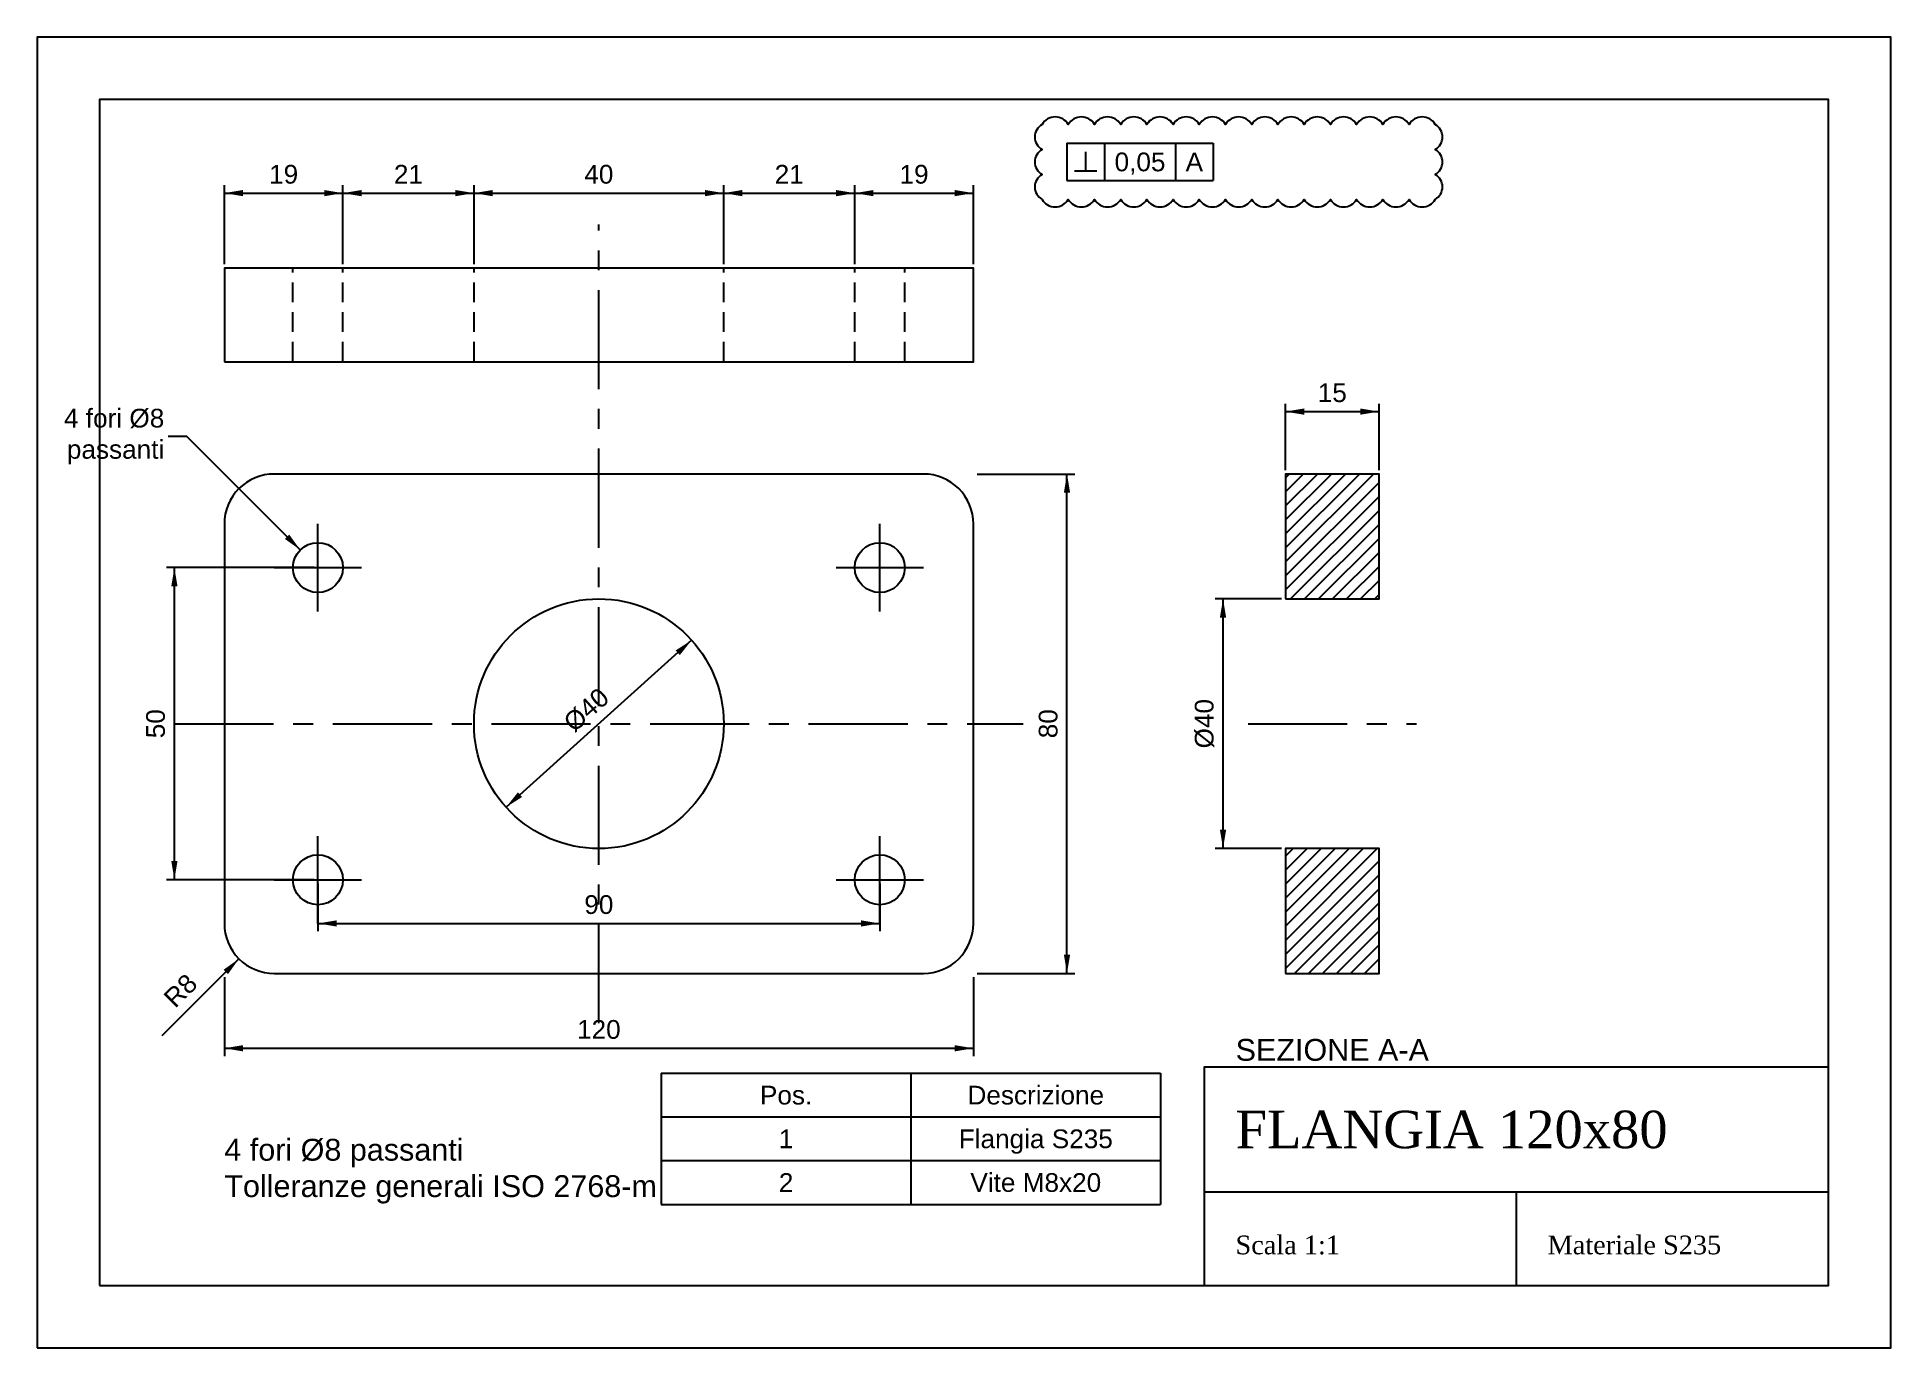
# Model space of a CAD drawing. Extents: x 0 to 297, y 0 to 210.
import ezdxf
from ezdxf.enums import TextEntityAlignment as Align

# ---------------------------------------------------------------- set-up
doc = ezdxf.new("R2010")
doc.units = 0
doc.header["$LTSCALE"] = 0.5
doc.linetypes.add('CENTER', pattern=[50.8, 31.75, -6.35, 6.35, -6.35])
doc.linetypes.add('HIDDEN', pattern=[9.525, 6.35, -3.175])
for name, color, linetype in [('ASSI', 1, 'CENTER'), ('CARTIGLIO', 7, 'Continuous'), ('NASCOSTE', 2, 'HIDDEN'), ('TESTI', 7, 'Continuous')]:
    doc.layers.add(name, color=color, linetype=linetype)
for name, color, linetype, true_color in [('CONTORNO', 2, 'Continuous', 0x00ffff), ('QUOTE', 1, 'Continuous', 0x00ff00), ('TRATTEGGI', 2, 'Continuous', 0x808080)]:
    doc.layers.add(name, color=color, linetype=linetype, true_color=true_color)
doc.styles.add('Cartiglio', font='times.ttf')
doc.styles.get("Standard").update_dxf_attribs({"font": 'arial.ttf'})
doc.dimstyles.new('ISO-25', dxfattribs={"dimtxt": 3, "dimasz": 3, "dimexe": 1.25, "dimexo": 0.625, "dimtad": 1, "dimdec": 1, "dimtxsty": 'Standard', "dimcen": 0.09, "dimadec": 0, "dimazin": 0, "dimtfac": 1, "dimtofl": 0, "dimtmove": 0, "dimatfit": 3, "dimfxl": 1, "dimarcsym": 0})

# ---------------------------------------------------------------- blocks, each defined once
blk = doc.blocks.new('FORO')
at = {"layer": 'CONTORNO'}
blk.add_circle((0, 0), 4, dxfattribs=at)
blk = doc.blocks.new('*D128')
at = {"layer": 'QUOTE', "color": 0}
for p, q in [((30, 59.375), (30, 46.75)), ((150, 59.375), (150, 46.75)), ((30, 48), (150, 48))]:
    blk.add_line(p, q, dxfattribs=at)
for points in [[(30, 48), (33, 47.5), (33, 48.5)], [(150, 48), (147, 48.5), (147, 47.5)]]:
    blk.add_solid(points, dxfattribs=at)
blk.add_text('120', height=3, dxfattribs=at).set_placement((90, 48.625), align=Align.BOTTOM_CENTER)
blk = doc.blocks.new('*D138')
at = {"layer": 'QUOTE', "color": 0}
for p, q in [((150.625, 140), (166.25, 140)), ((165, 60), (165, 140)), ((150.625, 60), (166.25, 60))]:
    blk.add_line(p, q, dxfattribs=at)
for points in [[(165, 140), (164.5, 137), (165.5, 137)], [(165, 60), (165.5, 63), (164.5, 63)]]:
    blk.add_solid(points, dxfattribs=at)
blk.add_text('80', height=3, rotation=90, dxfattribs=at).set_placement((164.375, 100), align=Align.BOTTOM_CENTER)
blk = doc.blocks.new('*D148')
at = {"layer": 'QUOTE', "color": 0}
for p, q in [((45, 74.375), (45, 66.75)), ((135, 74.375), (135, 66.75)), ((45, 68), (135, 68))]:
    blk.add_line(p, q, dxfattribs=at)
for points in [[(45, 68), (48, 67.5), (48, 68.5)], [(135, 68), (132, 68.5), (132, 67.5)]]:
    blk.add_solid(points, dxfattribs=at)
blk.add_text('90', height=3, dxfattribs=at).set_placement((90, 68.625), align=Align.BOTTOM_CENTER)
blk = doc.blocks.new('*D158')
at = {"layer": 'QUOTE', "color": 0}
for p, q in [((44.375, 125), (20.75, 125)), ((22, 75), (22, 125)), ((44.375, 75), (20.75, 75))]:
    blk.add_line(p, q, dxfattribs=at)
for points in [[(22, 125), (21.5, 122), (22.5, 122)], [(22, 75), (22.5, 78), (21.5, 78)]]:
    blk.add_solid(points, dxfattribs=at)
blk.add_text('50', height=3, rotation=90, dxfattribs=at).set_placement((21.375, 100), align=Align.BOTTOM_CENTER)
blk = doc.blocks.new('*D168')
at = {"layer": 'QUOTE', "color": 0}
for p, q in [((200, 140.625), (200, 151.25)), ((200, 150), (215, 150)), ((215, 140.625), (215, 151.25))]:
    blk.add_line(p, q, dxfattribs=at)
for points in [[(200, 150), (203, 149.5), (203, 150.5)], [(215, 150), (212, 150.5), (212, 149.5)]]:
    blk.add_solid(points, dxfattribs=at)
blk.add_text('15', height=3, dxfattribs=at).set_placement((207.5, 150.625), align=Align.BOTTOM_CENTER)
blk = doc.blocks.new('*D178')
at = {"layer": 'QUOTE', "color": 0}
for p, q in [((199.375, 120), (188.75, 120)), ((190, 80), (190, 120)), ((199.375, 80), (188.75, 80))]:
    blk.add_line(p, q, dxfattribs=at)
for points in [[(190, 120), (189.5, 117), (190.5, 117)], [(190, 80), (190.5, 83), (189.5, 83)]]:
    blk.add_solid(points, dxfattribs=at)
blk.add_text('Ø40', height=3, rotation=90, dxfattribs=at).set_placement((189.375, 100), align=Align.BOTTOM_CENTER)
blk = doc.blocks.new('*D186')
at = {"layer": 'QUOTE', "color": 0}
blk.add_line((104.87, 113.38), (75.13, 86.62), dxfattribs=at)
for points in [[(104.87, 113.38), (102.3, 111.74), (102.97, 111)], [(75.13, 86.62), (77.7, 88.26), (77.03, 89)]]:
    blk.add_solid(points, dxfattribs=at)
blk.add_text('Ø40', height=3, rotation=41.9872, dxfattribs=at).set_placement((89.58, 100.46), align=Align.BOTTOM_CENTER)
blk = doc.blocks.new('*D193')
at = {"layer": 'QUOTE', "color": 0}
blk.add_line((32.34, 62.34), (20, 50), dxfattribs=at)
blk.add_solid([(32.34, 62.34), (29.87, 60.58), (30.58, 59.87)], dxfattribs=at)
blk.add_text('R8', height=3, rotation=45, dxfattribs=at).set_placement((24.67, 55.55), align=Align.BOTTOM_CENTER)
blk = doc.blocks.new('*D203')
at = {"layer": 'QUOTE', "color": 0}
for p, q in [((30, 173.625), (30, 186.25)), ((30, 185), (49, 185)), ((49, 173.625), (49, 186.25))]:
    blk.add_line(p, q, dxfattribs=at)
for points in [[(30, 185), (33, 184.5), (33, 185.5)], [(49, 185), (46, 185.5), (46, 184.5)]]:
    blk.add_solid(points, dxfattribs=at)
blk.add_text('19', height=3, dxfattribs=at).set_placement((39.5, 185.625), align=Align.BOTTOM_CENTER)
blk = doc.blocks.new('*D213')
at = {"layer": 'QUOTE', "color": 0}
for p, q in [((49, 173.625), (49, 186.25)), ((49, 185), (70, 185)), ((70, 173.625), (70, 186.25))]:
    blk.add_line(p, q, dxfattribs=at)
for points in [[(49, 185), (52, 184.5), (52, 185.5)], [(70, 185), (67, 185.5), (67, 184.5)]]:
    blk.add_solid(points, dxfattribs=at)
blk.add_text('21', height=3, dxfattribs=at).set_placement((59.5, 185.625), align=Align.BOTTOM_CENTER)
blk = doc.blocks.new('*D223')
at = {"layer": 'QUOTE', "color": 0}
for p, q in [((70, 173.625), (70, 186.25)), ((70, 185), (110, 185)), ((110, 173.625), (110, 186.25))]:
    blk.add_line(p, q, dxfattribs=at)
for points in [[(70, 185), (73, 184.5), (73, 185.5)], [(110, 185), (107, 185.5), (107, 184.5)]]:
    blk.add_solid(points, dxfattribs=at)
blk.add_text('40', height=3, dxfattribs=at).set_placement((90, 185.625), align=Align.BOTTOM_CENTER)
blk = doc.blocks.new('*D233')
at = {"layer": 'QUOTE', "color": 0}
for p, q in [((110, 173.625), (110, 186.25)), ((110, 185), (131, 185)), ((131, 173.625), (131, 186.25))]:
    blk.add_line(p, q, dxfattribs=at)
for points in [[(110, 185), (113, 184.5), (113, 185.5)], [(131, 185), (128, 185.5), (128, 184.5)]]:
    blk.add_solid(points, dxfattribs=at)
blk.add_text('21', height=3, dxfattribs=at).set_placement((120.5, 185.625), align=Align.BOTTOM_CENTER)
blk = doc.blocks.new('*D243')
at = {"layer": 'QUOTE', "color": 0}
for p, q in [((131, 173.625), (131, 186.25)), ((131, 185), (150, 185)), ((150, 173.625), (150, 186.25))]:
    blk.add_line(p, q, dxfattribs=at)
for points in [[(131, 185), (134, 184.5), (134, 185.5)], [(150, 185), (147, 185.5), (147, 184.5)]]:
    blk.add_solid(points, dxfattribs=at)
blk.add_text('19', height=3, dxfattribs=at).set_placement((140.5, 185.625), align=Align.BOTTOM_CENTER)

msp = doc.modelspace()

# ---------------------------------------------------------------- hatches: boundary and pattern name
at = {"layer": 'TRATTEGGI'}
h = msp.add_hatch(dxfattribs=at)
h.set_pattern_fill('ANSI31', color=256, scale=0.5, style=0)
h.paths.add_polyline_path([(200, 120), (215, 120), (215, 140), (200, 140)])
h = msp.add_hatch(dxfattribs=at)
h.set_pattern_fill('ANSI31', color=256, scale=0.5, style=0)
h.paths.add_polyline_path([(200, 60), (215, 60), (215, 80), (200, 80)])

# ---------------------------------------------------------------- linework, layer by layer
at = {"layer": 'ASSI'}
for p, q in [((90, 52), (90, 180)), ((45, 118), (45, 132)), ((135, 118), (135, 132)), ((38, 125), (52, 125)), ((128, 125), (142, 125)), ((22, 100), (158, 100)), ((194, 100), (221, 100)), ((45, 68), (45, 82)), ((135, 68), (135, 82)), ((38, 75), (52, 75)), ((128, 75), (142, 75))]:
    msp.add_line(p, q, dxfattribs=at)
at = {"layer": 'CARTIGLIO'}
for p, q in [((187, 25), (287, 25)), ((237, 10), (237, 25))]:
    msp.add_line(p, q, dxfattribs=at)
for points in [[(0, 0), (297, 0), (297, 210), (0, 210)], [(10, 10), (287, 10), (287, 200), (10, 200)], [(187, 10), (287, 10), (287, 45), (187, 45)]]:
    msp.add_lwpolyline(points, close=True, dxfattribs=at)
at = {"layer": 'CONTORNO'}
for points in [[(30, 158), (150, 158), (150, 173), (30, 173)], [(200, 120), (215, 120), (215, 140), (200, 140)], [(200, 60), (215, 60), (215, 80), (200, 80)]]:
    msp.add_lwpolyline(points, close=True, dxfattribs=at)
msp.add_lwpolyline([(30, 68, 0.414214), (38, 60), (142, 60, 0.414214), (150, 68), (150, 132, 0.414214), (142, 140), (38, 140, 0.414214), (30, 132)], format="xyb", close=True, dxfattribs=at)
msp.add_circle((90, 100), 20, dxfattribs=at)
at = {"layer": 'NASCOSTE'}
for p, q in [((41, 158), (41, 173)), ((49, 158), (49, 173)), ((70, 158), (70, 173)), ((110, 158), (110, 173)), ((131, 158), (131, 173)), ((139, 158), (139, 173))]:
    msp.add_line(p, q, dxfattribs=at)
at = {"layer": 'QUOTE'}
for p, q in [((165, 193), (188.4, 193)), ((165, 193), (165, 187)), ((168, 188.56), (168, 191.62)), ((171, 193), (171, 187)), ((182.4, 193), (182.4, 187)), ((188.4, 193), (188.4, 187)), ((166.2, 188.56), (169.8, 188.56)), ((165, 187), (188.4, 187)), ((100, 44), (180, 44)), ((100, 44), (100, 23)), ((140, 44), (140, 23)), ((180, 44), (180, 23)), ((100, 37), (180, 37)), ((100, 30), (180, 30)), ((100, 23), (180, 23))]:
    msp.add_line(p, q, dxfattribs=at)
msp.add_lwpolyline([(161, 184, 0.57735), (165.2, 184, 0.57735), (169.4, 184, 0.57735), (173.6, 184, 0.57735), (177.8, 184, 0.57735), (182, 184, 0.57735), (186.2, 184, 0.57735), (190.4, 184, 0.57735), (194.6, 184, 0.57735), (198.8, 184, 0.57735), (203, 184, 0.57735), (207.2, 184, 0.57735), (211.4, 184, 0.57735), (215.6, 184, 0.57735), (219.8, 184, 0.57735), (224, 184, 0.57735), (224, 188, 0.57735), (224, 192, 0.57735), (224, 196, 0.57735), (219.8, 196, 0.57735), (215.6, 196, 0.57735), (211.4, 196, 0.57735), (207.2, 196, 0.57735), (203, 196, 0.57735), (198.8, 196, 0.57735), (194.6, 196, 0.57735), (190.4, 196, 0.57735), (186.2, 196, 0.57735), (182, 196, 0.57735), (177.8, 196, 0.57735), (173.6, 196, 0.57735), (169.4, 196, 0.57735), (165.2, 196, 0.57735), (161, 196, 0.57735), (161, 192, 0.57735), (161, 188, 0.57735)], format="xyb", close=True, dxfattribs=at)

# ---------------------------------------------------------------- block references
at = {"layer": 'CONTORNO'}
for p in [(45, 125), (135, 125), (45, 75), (135, 75)]:
    msp.add_blockref('FORO', p, dxfattribs=at)

# ---------------------------------------------------------------- texts
at = {"layer": 'CARTIGLIO', "style": 'Cartiglio'}
for s, height, p in [('FLANGIA 120x80', 6, (192, 32)), ('Scala 1:1', 3, (192, 15)), ('Materiale S235', 3, (242, 15))]:
    msp.add_text(s, height=height, dxfattribs=at).set_placement(p)
at = {"layer": 'QUOTE'}
for s, p in [('0,05', (176.7, 190)), ('A', (185.4, 190)), ('Pos.', (120, 40.5)), ('Descrizione', (160, 40.5)), ('1', (120, 33.5)), ('Flangia S235', (160, 33.5)), ('2', (120, 26.5)), ('Vite M8x20', (160, 26.5))]:
    msp.add_text(s, height=3, dxfattribs=at).set_placement(p, align=Align.MIDDLE_CENTER)
at = {"layer": 'QUOTE', "insert": (20.38, 146), "char_height": 3, "attachment_point": 6}
msp.add_mtext('4 fori Ø8\\Ppassanti', dxfattribs=at)
at = {"layer": 'TESTI'}
msp.add_text('SEZIONE A-A', height=3.5, dxfattribs=at).set_placement((207.5, 46), align=Align.CENTER)
for s, p in [('4 fori Ø8 passanti', (30, 30)), ('Tolleranze generali ISO 2768-m', (30, 24.17))]:
    msp.add_text(s, height=3.5, dxfattribs=at).set_placement(p)

# ---------------------------------------------------------------- dimensions: what is measured, and where the dimension line sits
at = {"layer": 'QUOTE'}
for base, p1, p2, picture, middle in [((49, 185), (30, 173), (49, 173), '*D203', (39.5, 185.62)), ((70, 185), (49, 173), (70, 173), '*D213', (59.5, 185.62)), ((110, 185), (70, 173), (110, 173), '*D223', (90, 185.62)), ((131, 185), (110, 173), (131, 173), '*D233', (120.5, 185.62)), ((150, 185), (131, 173), (150, 173), '*D243', (140.5, 185.62)), ((215, 150), (200, 140), (215, 140), '*D168', (207.5, 150.62)), ((135, 68), (45, 75), (135, 75), '*D148', (90, 68.62)), ((150, 48), (30, 60), (150, 60), '*D128', (90, 48.62))]:
    dim = msp.add_linear_dim(base=base, p1=p1, p2=p2, dimstyle='ISO-25', override={"dimpost": '<>'}, dxfattribs=at)
    dim.commit()
    dim.dimension.update_dxf_attribs({"geometry": picture, "text_midpoint": middle})
for base, p1, p2, picture, middle in [((165, 140), (150, 60), (150, 140), '*D138', (164.38, 100)), ((22, 125), (45, 75), (45, 125), '*D158', (21.38, 100))]:
    dim = msp.add_linear_dim(base=base, p1=p1, p2=p2, angle=90, dimstyle='ISO-25', override={"dimpost": '<>'}, dxfattribs=at)
    dim.commit()
    dim.dimension.update_dxf_attribs({"geometry": picture, "text_midpoint": middle})
dim = msp.add_linear_dim(base=(190, 120), p1=(200, 80), p2=(200, 120), angle=90, text='Ø<>', dimstyle='ISO-25', override={"dimpost": '<>'}, dxfattribs=at)
dim.commit()
dim.dimension.update_dxf_attribs({"geometry": '*D178', "text_midpoint": (189.38, 100)})
dim = msp.add_diameter_dim_2p(p1=(104.87, 113.38), p2=(75.13, 86.62), dimstyle='ISO-25', override={"dimpost": '<>'}, dxfattribs=at)
dim.commit()
dim.dimension.update_dxf_attribs({"geometry": '*D186', "text_midpoint": (89.58, 100.46)})
dim = msp.add_radius_dim(center=(38, 68), mpoint=(32.34, 62.34), dimstyle='ISO-25', override={"dimpost": '<>'}, dxfattribs=at)
dim.commit()
dim.dimension.update_dxf_attribs({"geometry": '*D193', "text_midpoint": (24.67, 55.55)})

# ---------------------------------------------------------------- leaders
msp.add_leader([(42.17, 127.83), (24, 146), (21, 146)], dimstyle='ISO-25', dxfattribs=at)

doc.saveas('drawing.dxf')
